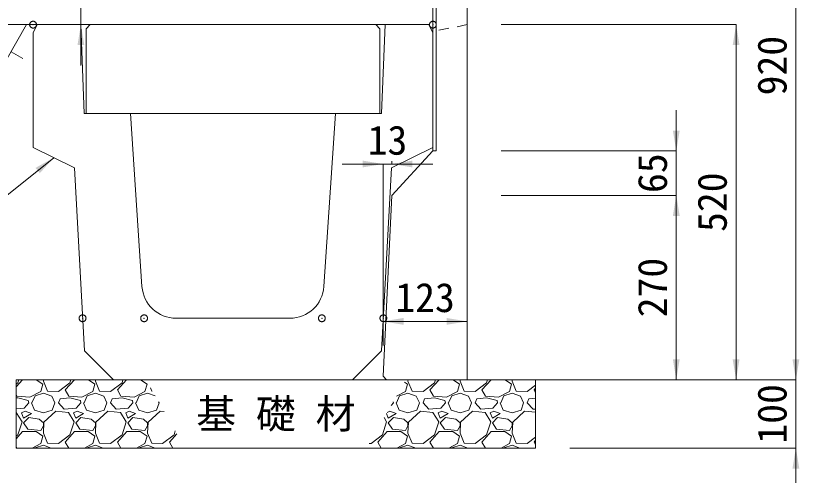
# Model space of a CAD drawing. Units: millimetres at full size, sheet at 1:20. Extents: x 201886 to 211886, y 860265 to 873235.
# Drawn here: x 204568 to 205715, y 864367 to 865040 of the extents above; entities that cross this region are included whole.
import ezdxf
from ezdxf.enums import TextEntityAlignment as Align

# ---------------------------------------------------------------- set-up
doc = ezdxf.new("R2010")
doc.units = ezdxf.units.MM
doc.header["$LTSCALE"] = 20
doc.header["$PDMODE"] = 32
doc.header["$PDSIZE"] = 10
doc.linetypes.add('USER1', pattern=[1.35, 0.75, -0.6])
doc.linetypes.add('USER2', pattern=[28.575, 19.05, -3.175, 3.175, -3.175])
for name, color, linetype, lineweight in [('0_2', 7, 'Continuous', 20), ('UKパネル', 2, 'Continuous', 20), ('ハッチング', 7, 'Continuous', 5), ('寸法線', 7, 'Continuous', 13), ('引出線', 4, 'Continuous', 13), ('本体', 2, 'Continuous', 13), ('補助線', 8, 'USER2', 13)]:
    doc.layers.add(name, color=color, linetype=linetype, lineweight=lineweight)
doc.layers.add('文字', color=7, linetype='Continuous')
doc.styles.add('ＭＳ ゴシック', font='')
doc.styles.get('ＭＳ ゴシック').set_extended_font_data('MS Gothic')

# ---------------------------------------------------------------- blocks, each defined once
blk = doc.blocks.new('filled_arrow')
at = {"color": 0, "linetype": 'Continuous', "lineweight": -2}
blk.add_solid([(7.5, 1.25), (0, 0), (7.5, -1.25)], dxfattribs=at)

msp = doc.modelspace()

# ---------------------------------------------------------------- linework, layer by layer
at = {"layer": '0_2'}
for p, q in [((204599.85, 865027.25), (204053.78, 865027.25)), ((204569.1, 864507.25), (205329.1, 864507.25)), ((204569.1, 864407.25), (204569.1, 864507.25)), ((205329.1, 864407.25), (205329.1, 864507.25)), ((204569.1, 864407.25), (205329.1, 864407.25))]:
    msp.add_line(p, q, dxfattribs=at)
at = {"layer": 'UKパネル', "color": 4, "lineweight": 5}
for p, q in [((205183.85, 865427.25), (205183.85, 864842.25)), ((205183.85, 864842.25), (205178.85, 864842.25))]:
    msp.add_line(p, q, dxfattribs=at)
at = {"layer": 'UKパネル'}
for p, q in [((205228.85, 865427.25), (205228.85, 864507.25)), ((205178.85, 865422.25), (205178.85, 864842.25)), ((205118.85, 864777.25), (205178.85, 864842.25)), ((205106.09, 864512.25), (205118.85, 864777.25)), ((205106.09, 864512.25), (205110.85, 864507.25)), ((205110.85, 864507.25), (205228.85, 864507.25))]:
    msp.add_line(p, q, dxfattribs=at)
at = {"layer": 'UKパネル', "linetype": 'USER1', "lineweight": 9}
msp.add_line((205228.85, 865027.25), (205178.85, 865017.25), dxfattribs=at)
at = {"layer": 'ハッチング', "lineweight": 9}
for p, q in [((204584.53, 865027.25), (204555.88, 864977.63)), ((204561.68, 864987.68), (204579.1, 864977.63))]:
    msp.add_line(p, q, dxfattribs=at)
at = {"layer": 'ハッチング'}
for p, q in [((204569.1, 864497.03), (204578.29, 864507.25)), ((204571.65, 864502.92), (204573.03, 864507.25)), ((204598.67, 864507.25), (204608.22, 864500.63)), ((204609.08, 864507.25), (204608.99, 864505.2)), ((204640.99, 864492.25), (204654.49, 864507.25)), ((204647.85, 864502.92), (204649.23, 864507.25)), ((204674.87, 864507.25), (204684.42, 864500.63)), ((204685.28, 864507.25), (204685.19, 864505.2)), ((204717.19, 864492.25), (204730.69, 864507.25)), ((204724.05, 864502.92), (204725.43, 864507.25)), ((204751.07, 864507.25), (204760.62, 864500.63)), ((205142.48, 864507.25), (205142.39, 864505.2)), ((205174.39, 864492.25), (205187.89, 864507.25)), ((205181.25, 864502.92), (205182.63, 864507.25)), ((205208.27, 864507.25), (205217.82, 864500.63)), ((205218.68, 864507.25), (205218.59, 864505.2)), ((205250.59, 864492.25), (205264.09, 864507.25)), ((205257.45, 864502.92), (205258.83, 864507.25)), ((205284.47, 864507.25), (205294.02, 864500.63)), ((205294.88, 864507.25), (205294.79, 864505.2)), ((204569.1, 864500.94), (204571.65, 864502.92)), ((204608.22, 864500.63), (204605.18, 864489.96)), ((204608.99, 864505.2), (204615.08, 864490.72)), ((204631.08, 864489.96), (204647.85, 864502.92)), ((204684.42, 864500.63), (204681.38, 864489.96)), ((204685.19, 864505.2), (204691.28, 864490.72)), ((204707.28, 864489.96), (204724.05, 864502.92)), ((204760.62, 864500.63), (204757.58, 864489.96)), ((205137.39, 864503.56), (205141.62, 864500.63)), ((205141.62, 864500.63), (205138.58, 864489.96)), ((205142.39, 864505.2), (205148.48, 864490.72)), ((205164.48, 864489.96), (205181.25, 864502.92)), ((205217.82, 864500.63), (205214.78, 864489.96)), ((205218.59, 864505.2), (205224.68, 864490.72)), ((205240.68, 864489.96), (205257.45, 864502.92)), ((205294.02, 864500.63), (205290.98, 864489.96)), ((205294.79, 864505.2), (205300.88, 864490.72)), ((205316.88, 864489.96), (205329.1, 864499.4)), ((204570.12, 864483.1), (204569.1, 864484.87)), ((204605.18, 864489.96), (204589.17, 864481.58)), ((204596.79, 864483.87), (204608.99, 864487.68)), ((204608.99, 864487.68), (204621.18, 864483.1)), ((204615.08, 864490.72), (204631.08, 864489.96)), ((204646.32, 864483.1), (204640.99, 864492.25)), ((204681.38, 864489.96), (204665.37, 864481.58)), ((204672.99, 864483.87), (204685.19, 864487.68)), ((204685.19, 864487.68), (204697.38, 864483.1)), ((204691.28, 864490.72), (204707.28, 864489.96)), ((204722.52, 864483.1), (204717.19, 864492.25)), ((204757.58, 864489.96), (204741.57, 864481.58)), ((204749.19, 864483.87), (204761.39, 864487.68)), ((204761.39, 864487.68), (204772.35, 864483.57)), ((204765.51, 864495.41), (204767.48, 864490.72)), ((204767.48, 864490.72), (204768.24, 864490.69)), ((205138.58, 864489.96), (205125.62, 864483.18)), ((205130.19, 864483.87), (205142.39, 864487.68)), ((205142.39, 864487.68), (205154.58, 864483.1)), ((205148.48, 864490.72), (205164.48, 864489.96)), ((205179.72, 864483.1), (205174.39, 864492.25)), ((205214.78, 864489.96), (205198.77, 864481.58)), ((205206.39, 864483.87), (205218.59, 864487.68)), ((205218.59, 864487.68), (205230.78, 864483.1)), ((205224.68, 864490.72), (205240.68, 864489.96)), ((205255.92, 864483.1), (205250.59, 864492.25)), ((205290.98, 864489.96), (205274.97, 864481.58)), ((205282.59, 864483.87), (205294.79, 864487.68)), ((205294.79, 864487.68), (205306.98, 864483.1)), ((205300.88, 864490.72), (205316.88, 864489.96)), ((205326.79, 864492.25), (205329.1, 864494.81)), ((205329.1, 864488.3), (205326.79, 864492.25)), ((204571.65, 864480.82), (204569.1, 864480.55)), ((204589.17, 864481.58), (204570.12, 864483.1)), ((204586.89, 864477.01), (204571.65, 864480.82)), ((204587.65, 864473.2), (204580.79, 864465.58)), ((204587.65, 864473.2), (204586.89, 864477.01)), ((204591.46, 864473.2), (204596.03, 864462.53)), ((204592.22, 864473.2), (204596.79, 864483.87)), ((204621.18, 864483.1), (204625.75, 864473.2)), ((204621.94, 864462.53), (204625.75, 864473.2)), ((204631.08, 864473.2), (204633.37, 864479.29)), ((204639.47, 864464.05), (204631.08, 864473.2)), ((204647.85, 864480.82), (204633.37, 864479.29)), ((204665.37, 864481.58), (204646.32, 864483.1)), ((204663.09, 864477.01), (204647.85, 864480.82)), ((204663.85, 864473.2), (204656.99, 864465.58)), ((204663.85, 864473.2), (204663.09, 864477.01)), ((204667.66, 864473.2), (204672.23, 864462.53)), ((204668.42, 864473.2), (204672.99, 864483.87)), ((204697.38, 864483.1), (204701.95, 864473.2)), ((204698.14, 864462.53), (204701.95, 864473.2)), ((204707.28, 864473.2), (204709.57, 864479.29)), ((204715.67, 864464.05), (204707.28, 864473.2)), ((204724.05, 864480.82), (204709.57, 864479.29)), ((204741.57, 864481.58), (204722.52, 864483.1)), ((204739.29, 864477.01), (204724.05, 864480.82)), ((204740.05, 864473.2), (204733.19, 864465.58)), ((204740.05, 864473.2), (204739.29, 864477.01)), ((204743.86, 864473.2), (204748.43, 864462.53)), ((204744.62, 864473.2), (204749.19, 864483.87)), ((204774.34, 864462.53), (204778.15, 864473.2)), ((204777.42, 864474.77), (204778.15, 864473.2)), ((205121.05, 864473.2), (205117.73, 864469.51)), ((205121.05, 864473.2), (205120.74, 864474.73)), ((205124.86, 864473.2), (205129.43, 864462.53)), ((205125.62, 864473.2), (205130.19, 864483.87)), ((205154.58, 864483.1), (205159.15, 864473.2)), ((205155.34, 864462.53), (205159.15, 864473.2)), ((205164.48, 864473.2), (205166.77, 864479.29)), ((205172.87, 864464.05), (205164.48, 864473.2)), ((205181.25, 864480.82), (205166.77, 864479.29)), ((205198.77, 864481.58), (205179.72, 864483.1)), ((205196.49, 864477.01), (205181.25, 864480.82)), ((205197.25, 864473.2), (205190.39, 864465.58)), ((205197.25, 864473.2), (205196.49, 864477.01)), ((205201.06, 864473.2), (205205.63, 864462.53)), ((205201.82, 864473.2), (205206.39, 864483.87)), ((205230.78, 864483.1), (205235.35, 864473.2)), ((205231.54, 864462.53), (205235.35, 864473.2)), ((205240.68, 864473.2), (205242.97, 864479.29)), ((205249.07, 864464.05), (205240.68, 864473.2)), ((205257.45, 864480.82), (205242.97, 864479.29)), ((205274.97, 864481.58), (205255.92, 864483.1)), ((205272.69, 864477.01), (205257.45, 864480.82)), ((205273.45, 864473.2), (205266.59, 864465.58)), ((205273.45, 864473.2), (205272.69, 864477.01)), ((205277.26, 864473.2), (205281.83, 864462.53)), ((205278.02, 864473.2), (205282.59, 864483.87)), ((205306.98, 864483.1), (205311.55, 864473.2)), ((205307.74, 864462.53), (205311.55, 864473.2)), ((205316.88, 864473.2), (205319.17, 864479.29)), ((205325.27, 864464.05), (205316.88, 864473.2)), ((205329.1, 864480.34), (205319.17, 864479.29)), ((204580.79, 864465.58), (204569.1, 864464.56)), ((204596.03, 864462.53), (204608.99, 864458.72)), ((204608.99, 864458.72), (204621.94, 864462.53)), ((204656.99, 864465.58), (204639.47, 864464.05)), ((204672.23, 864462.53), (204685.19, 864458.72)), ((204685.19, 864458.72), (204698.14, 864462.53)), ((204733.19, 864465.58), (204715.67, 864464.05)), ((204748.43, 864462.53), (204761.39, 864458.72)), ((204761.39, 864458.72), (204774.34, 864462.53)), ((205129.43, 864462.53), (205142.39, 864458.72)), ((205142.39, 864458.72), (205155.34, 864462.53)), ((205190.39, 864465.58), (205172.87, 864464.05)), ((205205.63, 864462.53), (205218.59, 864458.72)), ((205218.59, 864458.72), (205231.54, 864462.53)), ((205266.59, 864465.58), (205249.07, 864464.05)), ((205281.83, 864462.53), (205294.79, 864458.72)), ((205294.79, 864458.72), (205307.74, 864462.53)), ((205329.1, 864464.39), (205325.27, 864464.05)), ((204569.36, 864459.48), (204569.1, 864459.5)), ((204577.74, 864445.77), (204569.36, 864459.48)), ((204582.32, 864461.01), (204576.98, 864458.72)), ((204576.98, 864458.72), (204580.03, 864451.1)), ((204580.03, 864451.1), (204591.46, 864457.96)), ((204587.65, 864451.86), (204580.03, 864444.24)), ((204591.46, 864457.96), (204582.32, 864461.01)), ((204602.89, 864449.58), (204587.65, 864451.86)), ((204627.27, 864461.01), (204609.75, 864445)), ((204645.56, 864459.48), (204627.27, 864461.01)), ((204653.94, 864445.77), (204645.56, 864459.48)), ((204658.52, 864461.01), (204653.18, 864458.72)), ((204653.18, 864458.72), (204656.23, 864451.1)), ((204656.23, 864451.1), (204667.66, 864457.96)), ((204663.85, 864451.86), (204656.23, 864444.24)), ((204667.66, 864457.96), (204658.52, 864461.01)), ((204679.09, 864449.58), (204663.85, 864451.86)), ((204703.47, 864461.01), (204685.95, 864445)), ((204721.76, 864459.48), (204703.47, 864461.01)), ((204730.14, 864445.77), (204721.76, 864459.48)), ((204734.72, 864461.01), (204729.38, 864458.72)), ((204729.38, 864458.72), (204732.43, 864451.1)), ((204732.43, 864451.1), (204743.86, 864457.96)), ((204740.05, 864451.86), (204732.43, 864444.24)), ((204743.86, 864457.96), (204734.72, 864461.01)), ((204755.29, 864449.58), (204740.05, 864451.86)), ((204779.67, 864461.01), (204762.15, 864445)), ((204785.66, 864460.51), (204779.67, 864461.01)), ((205111.14, 864445.77), (205107.48, 864451.76)), ((205110.84, 864457.58), (205113.43, 864451.1)), ((205115.72, 864461.01), (205111.87, 864459.36)), ((205113.43, 864451.1), (205124.86, 864457.96)), ((205121.05, 864451.86), (205113.43, 864444.24)), ((205124.86, 864457.96), (205115.72, 864461.01)), ((205136.29, 864449.58), (205121.05, 864451.86)), ((205160.67, 864461.01), (205143.15, 864445)), ((205178.96, 864459.48), (205160.67, 864461.01)), ((205187.34, 864445.77), (205178.96, 864459.48)), ((205191.92, 864461.01), (205186.58, 864458.72)), ((205186.58, 864458.72), (205189.63, 864451.1)), ((205189.63, 864451.1), (205201.06, 864457.96)), ((205197.25, 864451.86), (205189.63, 864444.24)), ((205201.06, 864457.96), (205191.92, 864461.01)), ((205212.49, 864449.58), (205197.25, 864451.86)), ((205236.87, 864461.01), (205219.35, 864445)), ((205255.16, 864459.48), (205236.87, 864461.01)), ((205263.54, 864445.77), (205255.16, 864459.48)), ((205268.12, 864461.01), (205262.78, 864458.72)), ((205262.78, 864458.72), (205265.83, 864451.1)), ((205265.83, 864451.1), (205277.26, 864457.96)), ((205273.45, 864451.86), (205265.83, 864444.24)), ((205277.26, 864457.96), (205268.12, 864461.01)), ((205288.69, 864449.58), (205273.45, 864451.86)), ((205313.07, 864461.01), (205295.55, 864445)), ((205329.1, 864459.67), (205313.07, 864461.01)), ((204571.65, 864426.72), (204577.74, 864445.77)), ((204580.03, 864444.24), (204586.13, 864435.1)), ((204608.99, 864444.24), (204602.89, 864449.58)), ((204605.18, 864432.81), (204608.99, 864439.67)), ((204609.75, 864445), (204608.99, 864429)), ((204608.99, 864439.67), (204608.99, 864444.24)), ((204647.85, 864426.72), (204653.94, 864445.77)), ((204656.23, 864444.24), (204662.33, 864435.1)), ((204685.19, 864444.24), (204679.09, 864449.58)), ((204681.38, 864432.81), (204685.19, 864439.67)), ((204685.95, 864445), (204685.19, 864429)), ((204685.19, 864439.67), (204685.19, 864444.24)), ((204724.05, 864426.72), (204730.14, 864445.77)), ((204732.43, 864444.24), (204738.53, 864435.1)), ((204761.39, 864444.24), (204755.29, 864449.58)), ((204757.58, 864432.81), (204761.39, 864439.67)), ((204762.15, 864445), (204761.39, 864429)), ((204761.39, 864439.67), (204761.39, 864444.24)), ((205105.05, 864426.72), (205111.14, 864445.77)), ((205113.43, 864444.24), (205119.53, 864435.1)), ((205142.39, 864444.24), (205136.29, 864449.58)), ((205138.58, 864432.81), (205142.39, 864439.67)), ((205143.15, 864445), (205142.39, 864429)), ((205142.39, 864439.67), (205142.39, 864444.24)), ((205181.25, 864426.72), (205187.34, 864445.77)), ((205189.63, 864444.24), (205195.73, 864435.1)), ((205218.59, 864444.24), (205212.49, 864449.58)), ((205214.78, 864432.81), (205218.59, 864439.67)), ((205219.35, 864445), (205218.59, 864429)), ((205218.59, 864439.67), (205218.59, 864444.24)), ((205257.45, 864426.72), (205263.54, 864445.77)), ((205265.83, 864444.24), (205271.93, 864435.1)), ((205294.79, 864444.24), (205288.69, 864449.58)), ((205290.98, 864432.81), (205294.79, 864439.67)), ((205295.55, 864445), (205294.79, 864429)), ((205294.79, 864439.67), (205294.79, 864444.24)), ((204569.1, 864420.83), (204578.51, 864431.29)), ((204569.1, 864424.74), (204571.65, 864426.72)), ((204578.51, 864431.29), (204598.32, 864431.29)), ((204586.13, 864435.1), (204605.18, 864432.81)), ((204598.32, 864431.29), (204608.22, 864424.43)), ((204608.99, 864429), (204615.08, 864414.52)), ((204631.08, 864413.76), (204647.85, 864426.72)), ((204640.99, 864416.05), (204654.71, 864431.29)), ((204654.71, 864431.29), (204674.52, 864431.29)), ((204662.33, 864435.1), (204681.38, 864432.81)), ((204674.52, 864431.29), (204684.42, 864424.43)), ((204685.19, 864429), (204691.28, 864414.52)), ((204707.28, 864413.76), (204724.05, 864426.72)), ((204717.19, 864416.05), (204730.91, 864431.29)), ((204730.91, 864431.29), (204750.72, 864431.29)), ((204738.53, 864435.1), (204757.58, 864432.81)), ((204750.72, 864431.29), (204760.62, 864424.43)), ((204761.39, 864429), (204767.48, 864414.52)), ((204783.48, 864413.76), (204800.25, 864426.72)), ((204793.39, 864416.05), (204804.32, 864428.19)), ((204800.25, 864426.72), (204802, 864432.2)), ((205088.28, 864413.76), (205105.05, 864426.72)), ((205098.19, 864416.05), (205111.91, 864431.29)), ((205111.91, 864431.29), (205131.72, 864431.29)), ((205119.53, 864435.1), (205138.58, 864432.81)), ((205131.72, 864431.29), (205141.62, 864424.43)), ((205142.39, 864429), (205148.48, 864414.52)), ((205164.48, 864413.76), (205181.25, 864426.72)), ((205174.39, 864416.05), (205188.11, 864431.29)), ((205188.11, 864431.29), (205207.92, 864431.29)), ((205195.73, 864435.1), (205214.78, 864432.81)), ((205207.92, 864431.29), (205217.82, 864424.43)), ((205218.59, 864429), (205224.68, 864414.52)), ((205240.68, 864413.76), (205257.45, 864426.72)), ((205250.59, 864416.05), (205264.31, 864431.29)), ((205264.31, 864431.29), (205284.12, 864431.29)), ((205271.93, 864435.1), (205290.98, 864432.81)), ((205284.12, 864431.29), (205294.02, 864424.43)), ((205294.79, 864429), (205300.88, 864414.52)), ((204608.22, 864424.43), (204605.18, 864413.76)), ((204646.12, 864407.25), (204640.99, 864416.05)), ((204684.42, 864424.43), (204681.38, 864413.76)), ((204722.32, 864407.25), (204717.19, 864416.05)), ((204760.62, 864424.43), (204757.58, 864413.76)), ((204798.52, 864407.25), (204793.39, 864416.05)), ((205103.32, 864407.25), (205098.19, 864416.05)), ((205141.62, 864424.43), (205138.58, 864413.76)), ((205179.52, 864407.25), (205174.39, 864416.05)), ((205217.82, 864424.43), (205214.78, 864413.76)), ((205255.72, 864407.25), (205250.59, 864416.05)), ((205294.02, 864424.43), (205290.98, 864413.76)), ((205316.88, 864413.76), (205329.1, 864423.2)), ((205326.79, 864416.05), (205329.1, 864418.61)), ((205329.1, 864412.1), (205326.79, 864416.05)), ((204569.92, 864407.25), (204569.1, 864408.67)), ((204605.18, 864413.76), (204592.74, 864407.25)), ((204596.61, 864407.25), (204596.79, 864407.67)), ((204596.79, 864407.67), (204608.99, 864411.48)), ((204608.99, 864411.48), (204620.27, 864407.25)), ((204615.08, 864414.52), (204631.08, 864413.76)), ((204681.38, 864413.76), (204668.94, 864407.25)), ((204672.81, 864407.25), (204672.99, 864407.67)), ((204672.99, 864407.67), (204685.19, 864411.48)), ((204685.19, 864411.48), (204696.47, 864407.25)), ((204691.28, 864414.52), (204707.28, 864413.76)), ((204757.58, 864413.76), (204745.14, 864407.25)), ((204749.01, 864407.25), (204749.19, 864407.67)), ((204749.19, 864407.67), (204761.39, 864411.48)), ((204761.39, 864411.48), (204772.67, 864407.25)), ((204767.48, 864414.52), (204783.48, 864413.76)), ((205085.62, 864413.89), (205088.28, 864413.76)), ((205138.58, 864413.76), (205126.14, 864407.25)), ((205130.01, 864407.25), (205130.19, 864407.67)), ((205130.19, 864407.67), (205142.39, 864411.48)), ((205142.39, 864411.48), (205153.67, 864407.25)), ((205148.48, 864414.52), (205164.48, 864413.76)), ((205214.78, 864413.76), (205202.34, 864407.25)), ((205206.21, 864407.25), (205206.39, 864407.67)), ((205206.39, 864407.67), (205218.59, 864411.48)), ((205218.59, 864411.48), (205229.87, 864407.25)), ((205224.68, 864414.52), (205240.68, 864413.76)), ((205290.98, 864413.76), (205278.54, 864407.25)), ((205282.41, 864407.25), (205282.59, 864407.67)), ((205282.59, 864407.67), (205294.79, 864411.48)), ((205294.79, 864411.48), (205306.07, 864407.25)), ((205300.88, 864414.52), (205316.88, 864413.76))]:
    msp.add_line(p, q, dxfattribs=at)
at = {"layer": '寸法線'}
for p, q in [((204663.85, 864967.25), (204663.85, 865487.25)), ((205709.89, 864507.25), (205709.89, 865427.25)), ((205128.85, 865027.25), (204663.85, 865027.25)), ((205278.85, 865027.25), (205622.39, 865027.25)), ((205622.39, 864507.25), (205622.39, 865027.25)), ((205534.89, 864717.25), (205534.89, 864902.25)), ((205278.85, 864842.25), (205534.89, 864842.25)), ((205045.85, 864823.18), (205178.85, 864823.18)), ((205105.85, 864557.25), (205105.85, 864823.18)), ((205118.85, 864823.18), (205118.85, 864827.25)), ((205278.85, 864777.25), (205534.89, 864777.25)), ((205278.85, 864777.25), (205534.89, 864777.25)), ((205534.89, 864507.25), (205534.89, 864777.25)), ((205105.85, 864592.7), (205228.85, 864592.7)), ((205105.85, 864557.25), (205105.85, 864592.7)), ((205228.85, 864557.25), (205228.85, 864592.7)), ((205709.89, 864567.25), (205709.89, 864347.25)), ((205278.85, 864507.25), (205709.89, 864507.25)), ((205278.85, 864507.25), (205622.39, 864507.25)), ((205379.1, 864507.25), (205534.89, 864507.25)), ((205379.1, 864507.25), (205709.89, 864507.25)), ((205379.1, 864407.25), (205709.89, 864407.25))]:
    msp.add_line(p, q, dxfattribs=at)
at = {"layer": '引出線', "lineweight": 9}
msp.add_lwpolyline([(204624.1, 864832.32), (204398.92, 864652.33), (204389.91, 864652.33), (204041.82, 864652.33)], dxfattribs=at)
at = {"layer": '本体'}
for p, q in [((204599.85, 865027.25), (204593.85, 865015.25)), ((204599.85, 865027.25), (204663.85, 865027.25)), ((204663.85, 865027.25), (204668.85, 864897.25)), ((205108.85, 865027.25), (205103.85, 864897.25)), ((205172.85, 865027.25), (205108.85, 865027.25)), ((205172.85, 865027.25), (205178.85, 865015.25)), ((204593.85, 864847.25), (204593.85, 865015.25)), ((205178.85, 864847.25), (205178.85, 865015.25)), ((204668.85, 864897.25), (204736.35, 864897.25)), ((204736.35, 864897.25), (204753.24, 864643.93)), ((205036.35, 864897.25), (205019.46, 864643.93)), ((205103.85, 864897.25), (205036.35, 864897.25)), ((204654.35, 864817.39), (204593.85, 864847.25)), ((205118.35, 864817.39), (205178.85, 864847.25)), ((204654.35, 864817.39), (204668.94, 864549.66)), ((205118.35, 864817.39), (205103.75, 864549.66)), ((204803.12, 864597.25), (204969.57, 864597.25)), ((204711.35, 864507.25), (204668.94, 864549.66)), ((205061.35, 864507.25), (205103.75, 864549.66)), ((204711.35, 864507.25), (205061.35, 864507.25))]:
    msp.add_line(p, q, dxfattribs=at)
at = {"layer": '本体', "lineweight": 20}
msp.add_lwpolyline([(204671.35, 864897.25), (204671.35, 865021.25), (204677.35, 865027.25), (205095.35, 865027.25), (205101.35, 865021.25), (205101.35, 864897.25)], close=True, dxfattribs=at)
at = {"layer": '本体'}
for centre, start, end in [((204803.12, 864647.25), 183.81407, 270), ((204969.57, 864647.25), 270, 356.18593)]:
    msp.add_arc(centre, 50, start, end, dxfattribs=at)
at = {"layer": '補助線'}
for p in [(204593.85, 865027.25), (205178.85, 865027.25), (204666.35, 864597.25), (204756.35, 864597.25), (205016.35, 864597.25), (205106.35, 864597.25)]:
    msp.add_point(p, dxfattribs=at)

# ---------------------------------------------------------------- block references
at = {"layer": '寸法線', "xscale": 4, "yscale": 4}
for p, rotation in [((204663.85, 865027.25), 270), ((205622.39, 865027.25), 270), ((205534.89, 864842.25), 90), ((205105.85, 864823.18), 180), ((205534.89, 864777.25), 270), ((205534.89, 864777.25), 270), ((205228.85, 864592.7), 180), ((205534.89, 864507.25), 90), ((205622.39, 864507.25), 90), ((205709.89, 864507.25), 90), ((205709.89, 864507.25), 90), ((205709.89, 864407.25), 270)]:
    msp.add_blockref('filled_arrow', p, dxfattribs=dict(at, rotation=rotation))
for p in [(205118.85, 864823.18), (205105.85, 864592.7)]:
    msp.add_blockref('filled_arrow', p, dxfattribs=at)
at = {"layer": '引出線', "lineweight": 9, "xscale": 4, "yscale": 4, "rotation": 218.6}
msp.add_blockref('filled_arrow', (204624.1, 864832.32), dxfattribs=at)

# ---------------------------------------------------------------- texts
at = {"layer": '寸法線', "style": 'ＭＳ ゴシック'}
for s, p in [('920', (205674.89, 864967.25)), ('65', (205499.89, 864809.75)), ('520', (205587.39, 864767.25)), ('270', (205499.89, 864642.25)), ('100', (205674.89, 864457.25))]:
    msp.add_text(s, height=42.72, rotation=90, dxfattribs=at).set_placement(p, align=Align.MIDDLE_CENTER)
for s, p in [('13', (205112.35, 864858.18)), ('123', (205167.35, 864627.7))]:
    msp.add_text(s, height=42.72, dxfattribs=at).set_placement(p, align=Align.MIDDLE_CENTER)
at = {"layer": '文字', "style": 'ＭＳ ゴシック'}
msp.add_text('基 礎 材', height=42.72, dxfattribs=at).set_placement((204949.1, 864457.25), align=Align.MIDDLE_CENTER)

doc.saveas('drawing.dxf')
